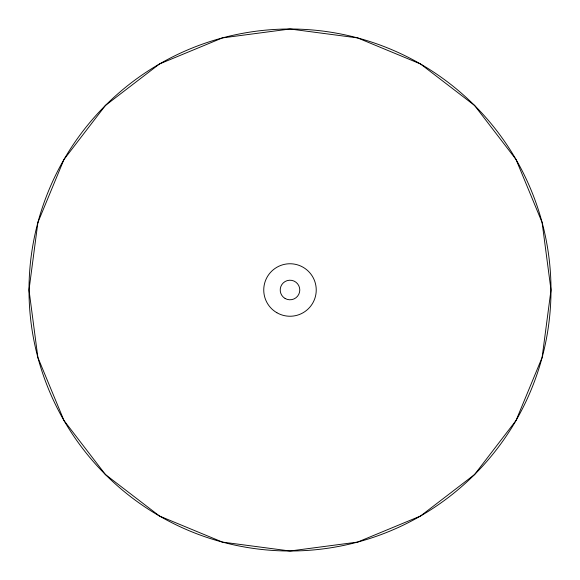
<?xml version="1.0" encoding="UTF-8"?>
<svg xmlns="http://www.w3.org/2000/svg" width="580" height="580" viewBox="0 0 580 580"><rect width="100%" height="100%" fill="white"/><g stroke="black" fill="none" stroke-linecap="round" stroke-linejoin="round"><path stroke-width="0.87" d="M37.896 222.452L29 290L37.896 357.548L63.967 420.5L105.444 474.556L159.5 516.033L222.452 542.104L290 551L357.548 542.104L420.5 516.033L474.556 474.556L516.033 420.5L542.104 357.548L551 290L542.104 222.452L516.033 159.5L474.556 105.444L420.5 63.967L357.548 37.896L290 29L222.452 37.896L159.5 63.967L105.444 105.444L63.967 159.5L37.896 222.452M105.444 474.556A261 261 0 0 0 542.104 357.548A261 261 0 0 0 222.452 37.896A261 261 0 0 0 105.444 474.556M285.106 298.475A9.787 9.787 0 0 0 299.787 290A9.787 9.787 0 0 0 285.106 281.525A9.787 9.787 0 0 0 285.106 298.475M276.877 312.729A26.238 26.238 0 0 0 316.238 290A26.238 26.238 0 0 0 276.877 267.271A26.238 26.238 0 0 0 276.877 312.729"/></g></svg>
